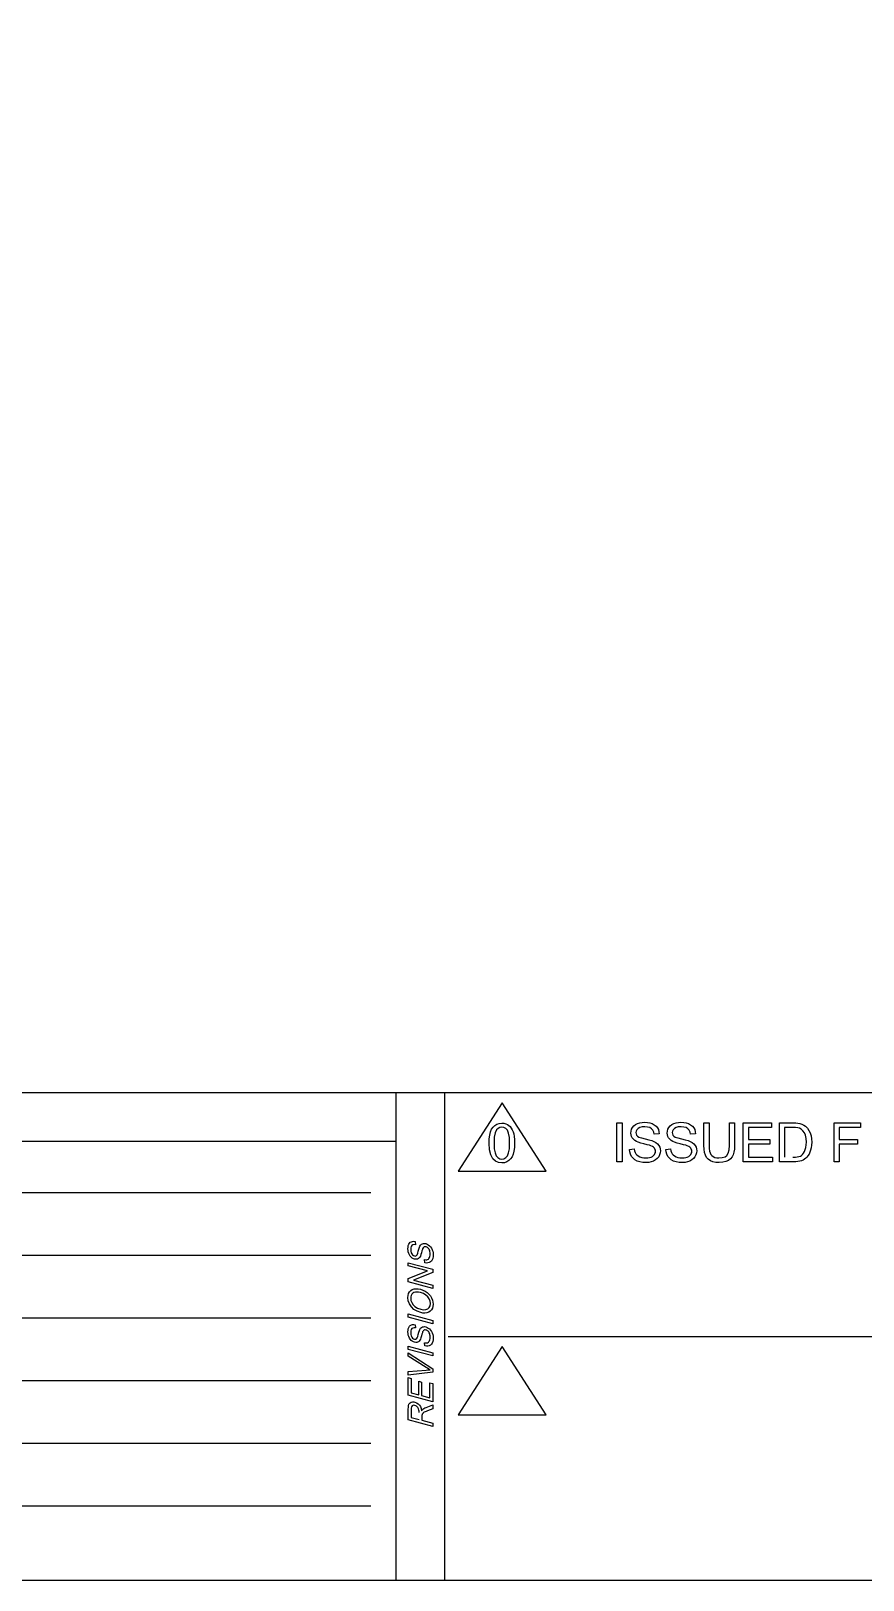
# Model space of a CAD drawing. Extents: x 0 to 17.2, y 0.1 to 11.3.
# Drawn here: x 6.449 to 8.573, y 0.225 to 4.178 of the extents above; entities that cross this region are included whole.
import ezdxf

# ---------------------------------------------------------------- set-up
doc = ezdxf.new("R2010")
doc.units = 0
doc.layers.add('BORDER', color=3, linetype='CONTINUOUS')
doc.layers.add('BORDERTEXT', color=7, linetype='CONTINUOUS')

msp = doc.modelspace()

# ---------------------------------------------------------------- linework, layer by layer
at = {"layer": 'BORDER'}
for points in [[(0.1692, 0.2247), (17.0808, 0.2247), (17.0808, 11.1675), (0.1692, 11.1675), (0.1692, 0.2247)], [(17.0808, 1.4682), (0.1692, 1.4682)], [(7.3815, 0.2247), (7.3815, 1.4682)], [(7.5059, 0.2247), (7.5059, 1.4682)], [(7.3815, 1.3438), (0.1692, 1.3438)], [(5.3245, 1.2134), (7.3168, 1.2134)], [(5.3219, 1.0533), (7.3168, 1.0533)], [(5.0303, 0.8934), (7.3168, 0.8934)], [(7.5145, 0.8464), (10.2415, 0.8464)], [(4.877, 0.7335), (7.3168, 0.7335)], [(4.7175, 0.5738), (7.3168, 0.5738)], [(4.8415, 0.414), (7.3168, 0.414)]]:
    msp.add_lwpolyline(points, dxfattribs=at)
at = {"layer": 'BORDERTEXT'}
for points in [[(7.6518, 1.4423), (7.5395, 1.2677), (7.764, 1.2677), (7.6518, 1.4423)], [(7.6189, 1.3397), (7.6193, 1.3507), (7.6205, 1.3602), (7.6225, 1.3681), (7.6253, 1.3748), (7.6289, 1.3803), (7.6333, 1.3847), (7.6385, 1.388), (7.6445, 1.3899), (7.6513, 1.3906), (7.6564, 1.3902), (7.6611, 1.3891), (7.6654, 1.3873), (7.6692, 1.3849), (7.6725, 1.3818), (7.6753, 1.378), (7.6778, 1.3737), (7.6798, 1.3688), (7.6815, 1.3633), (7.6828, 1.3568), (7.6835, 1.3489), (7.6838, 1.3397), (7.6834, 1.3288), (7.6822, 1.3194), (7.6802, 1.3115), (7.6774, 1.3048), (7.6738, 1.2993), (7.6694, 1.2949), (7.6642, 1.2916), (7.6582, 1.2896), (7.6513, 1.289), (7.6424, 1.2901), (7.6349, 1.2936), (7.6287, 1.2993), (7.6233, 1.3093), (7.62, 1.3228), (7.6189, 1.3397)], [(7.945, 1.2917), (7.945, 1.3911), (7.9582, 1.3911), (7.9582, 1.2917), (7.945, 1.2917)], [(7.9769, 1.3236), (7.9894, 1.3247), (7.9894, 1.3247), (7.9902, 1.32), (7.9916, 1.316), (7.9935, 1.3125), (7.9935, 1.3125), (7.996, 1.3095), (7.9993, 1.3069), (8.0035, 1.3047), (8.0035, 1.3047), (8.0082, 1.3031), (8.0133, 1.3021), (8.0187, 1.3018), (8.0187, 1.3018), (8.0236, 1.302), (8.028, 1.3028), (8.032, 1.304), (8.032, 1.304), (8.0356, 1.3057), (8.0384, 1.3077), (8.0406, 1.3102), (8.0406, 1.3102), (8.0422, 1.3128), (8.0431, 1.3157), (8.0434, 1.3187), (8.0434, 1.3187), (8.0431, 1.3217), (8.0422, 1.3244), (8.0407, 1.3269), (8.0407, 1.3269), (8.0385, 1.3291), (8.0355, 1.331), (8.0318, 1.3327), (8.0318, 1.3327), (8.028, 1.334), (8.0221, 1.3356), (8.0141, 1.3376), (8.0141, 1.3376), (8.0058, 1.3397), (7.9994, 1.3418), (7.9949, 1.3438), (7.9949, 1.3438), (7.9905, 1.3465), (7.987, 1.3496), (7.9842, 1.353), (7.9842, 1.353), (7.9823, 1.3569), (7.9811, 1.361), (7.9807, 1.3654), (7.9807, 1.3654), (7.9812, 1.3703), (7.9826, 1.375), (7.985, 1.3795), (7.985, 1.3795), (7.9883, 1.3835), (7.9925, 1.3868), (7.9975, 1.3894), (7.9975, 1.3894), (8.0032, 1.3913), (8.0093, 1.3925), (8.0158, 1.3928), (8.0158, 1.3928), (8.0228, 1.3924), (8.0293, 1.3913), (8.0353, 1.3893), (8.0353, 1.3893), (8.0405, 1.3865), (8.0448, 1.383), (8.0483, 1.3788), (8.0483, 1.3788), (8.0508, 1.374), (8.0524, 1.3688), (8.0531, 1.3631), (8.0405, 1.3622), (8.0405, 1.3622), (8.0393, 1.3679), (8.037, 1.3727), (8.0336, 1.3764), (8.0336, 1.3764), (8.0291, 1.3791), (8.0233, 1.3807), (8.0163, 1.3812), (8.0163, 1.3812), (8.0091, 1.3808), (8.0033, 1.3793), (7.9989, 1.3769), (7.9989, 1.3769), (7.9959, 1.3737), (7.994, 1.3702), (7.9934, 1.3663), (7.9934, 1.3663), (7.9939, 1.3629), (7.9951, 1.36), (7.9973, 1.3575), (7.9973, 1.3575), (8.0012, 1.3552), (8.0078, 1.3528), (8.0171, 1.3504), (8.0171, 1.3504), (8.0267, 1.3481), (8.0341, 1.346), (8.0392, 1.3441), (8.0392, 1.3441), (8.0444, 1.3411), (8.0487, 1.3378), (8.052, 1.3339), (8.052, 1.3339), (8.0543, 1.3296), (8.0557, 1.3249), (8.0561, 1.3198), (8.0561, 1.3198), (8.0556, 1.3146), (8.0541, 1.3096), (8.0516, 1.3048), (8.0516, 1.3048), (8.0481, 1.3005), (8.0438, 1.2968), (8.0385, 1.2939), (8.0385, 1.2939), (8.0326, 1.2917), (8.0262, 1.2904), (8.0193, 1.29), (8.0193, 1.29), (8.0108, 1.2904), (8.0033, 1.2917), (7.9967, 1.2939), (7.9967, 1.2939), (7.9911, 1.297), (7.9863, 1.3009), (7.9824, 1.3057), (7.9824, 1.3057), (7.9795, 1.3112), (7.9777, 1.3172), (7.9769, 1.3236)], [(8.0696, 1.3236), (8.082, 1.3247), (8.082, 1.3247), (8.0829, 1.32), (8.0843, 1.316), (8.0862, 1.3125), (8.0862, 1.3125), (8.0887, 1.3095), (8.092, 1.3069), (8.0962, 1.3047), (8.0962, 1.3047), (8.1009, 1.3031), (8.106, 1.3021), (8.1114, 1.3018), (8.1114, 1.3018), (8.1163, 1.302), (8.1207, 1.3028), (8.1247, 1.304), (8.1247, 1.304), (8.1283, 1.3057), (8.1311, 1.3077), (8.1333, 1.3102), (8.1333, 1.3102), (8.1349, 1.3128), (8.1358, 1.3157), (8.1361, 1.3187), (8.1361, 1.3187), (8.1358, 1.3217), (8.1349, 1.3244), (8.1334, 1.3269), (8.1334, 1.3269), (8.1312, 1.3291), (8.1282, 1.331), (8.1245, 1.3327), (8.1245, 1.3327), (8.1207, 1.334), (8.1148, 1.3356), (8.1068, 1.3376), (8.1068, 1.3376), (8.0985, 1.3397), (8.0921, 1.3418), (8.0875, 1.3438), (8.0875, 1.3438), (8.0832, 1.3465), (8.0797, 1.3496), (8.0769, 1.353), (8.0769, 1.353), (8.075, 1.3569), (8.0738, 1.361), (8.0734, 1.3654), (8.0734, 1.3654), (8.0739, 1.3703), (8.0753, 1.375), (8.0777, 1.3795), (8.0777, 1.3795), (8.081, 1.3835), (8.0852, 1.3868), (8.0902, 1.3894), (8.0902, 1.3894), (8.0959, 1.3913), (8.102, 1.3925), (8.1084, 1.3928), (8.1084, 1.3928), (8.1155, 1.3924), (8.122, 1.3913), (8.128, 1.3893), (8.128, 1.3893), (8.1332, 1.3865), (8.1375, 1.383), (8.141, 1.3788), (8.141, 1.3788), (8.1435, 1.374), (8.1451, 1.3688), (8.1458, 1.3631), (8.1332, 1.3622), (8.1332, 1.3622), (8.132, 1.3679), (8.1297, 1.3727), (8.1263, 1.3764), (8.1263, 1.3764), (8.1218, 1.3791), (8.116, 1.3807), (8.109, 1.3812), (8.109, 1.3812), (8.1017, 1.3808), (8.0959, 1.3793), (8.0916, 1.3769), (8.0916, 1.3769), (8.0885, 1.3737), (8.0867, 1.3702), (8.0861, 1.3663), (8.0861, 1.3663), (8.0866, 1.3629), (8.0878, 1.36), (8.09, 1.3575), (8.09, 1.3575), (8.0939, 1.3552), (8.1005, 1.3528), (8.1098, 1.3504), (8.1098, 1.3504), (8.1194, 1.3481), (8.1268, 1.346), (8.1319, 1.3441), (8.1319, 1.3441), (8.1371, 1.3411), (8.1414, 1.3378), (8.1447, 1.3339), (8.1447, 1.3339), (8.147, 1.3296), (8.1484, 1.3249), (8.1488, 1.3198), (8.1488, 1.3198), (8.1483, 1.3146), (8.1468, 1.3096), (8.1443, 1.3048), (8.1443, 1.3048), (8.1408, 1.3005), (8.1364, 1.2968), (8.1312, 1.2939), (8.1312, 1.2939), (8.1253, 1.2917), (8.1189, 1.2904), (8.112, 1.29), (8.112, 1.29), (8.1035, 1.2904), (8.096, 1.2917), (8.0894, 1.2939), (8.0894, 1.2939), (8.0838, 1.297), (8.079, 1.3009), (8.0751, 1.3057), (8.0751, 1.3057), (8.0722, 1.3112), (8.0704, 1.3172), (8.0696, 1.3236)], [(8.2321, 1.3911), (8.2452, 1.3911), (8.2452, 1.3337), (8.2452, 1.3337), (8.2449, 1.3244), (8.2437, 1.3164), (8.2419, 1.3099), (8.2419, 1.3099), (8.239, 1.3043), (8.2349, 1.2996), (8.2296, 1.2955), (8.2296, 1.2955), (8.2231, 1.2924), (8.2153, 1.2906), (8.2064, 1.29), (8.2064, 1.29), (8.1976, 1.2905), (8.19, 1.2921), (8.1835, 1.2948), (8.1835, 1.2948), (8.1781, 1.2985), (8.1739, 1.3031), (8.1708, 1.3087), (8.1708, 1.3087), (8.1687, 1.3156), (8.1674, 1.3239), (8.167, 1.3337), (8.167, 1.3911), (8.1802, 1.3911), (8.1802, 1.3337), (8.1802, 1.3337), (8.1804, 1.3259), (8.1812, 1.3195), (8.1826, 1.3146), (8.1826, 1.3146), (8.1846, 1.3109), (8.1873, 1.3077), (8.1909, 1.3052), (8.1909, 1.3052), (8.1951, 1.3033), (8.1998, 1.3022), (8.2052, 1.3018), (8.2052, 1.3018), (8.214, 1.3026), (8.2209, 1.3048), (8.2259, 1.3084), (8.2259, 1.3084), (8.2293, 1.3142), (8.2314, 1.3226), (8.2321, 1.3337), (8.2321, 1.3911)], [(8.2674, 1.2917), (8.2674, 1.3911), (8.3394, 1.3911), (8.3394, 1.3794), (8.2806, 1.3794), (8.2806, 1.3489), (8.3356, 1.3489), (8.3356, 1.3373), (8.2806, 1.3373), (8.2806, 1.3034), (8.3417, 1.3034), (8.3417, 1.2917), (8.2674, 1.2917)], [(8.3599, 1.2917), (8.3599, 1.3911), (8.3941, 1.3911), (8.3941, 1.3911), (8.4013, 1.391), (8.4072, 1.3905), (8.4118, 1.3897), (8.4118, 1.3897), (8.4173, 1.3881), (8.4221, 1.3857), (8.4264, 1.3826), (8.4264, 1.3826), (8.4312, 1.3778), (8.4352, 1.3721), (8.4382, 1.3656), (8.4382, 1.3656), (8.4404, 1.3584), (8.4417, 1.3505), (8.4421, 1.3419), (8.4421, 1.3419), (8.4418, 1.3347), (8.4409, 1.328), (8.4395, 1.3219), (8.4395, 1.3219), (8.4375, 1.3164), (8.4353, 1.3115), (8.4327, 1.3074), (8.4327, 1.3074), (8.4298, 1.3038), (8.4268, 1.3008), (8.4236, 1.2984), (8.4236, 1.2984), (8.4201, 1.2963), (8.4161, 1.2947), (8.4117, 1.2934), (8.4117, 1.2934), (8.4069, 1.2924), (8.4015, 1.2919), (8.3958, 1.2917), (8.3599, 1.2917)], [(8.4995, 1.2917), (8.4995, 1.3911), (8.5666, 1.3911), (8.5666, 1.3794), (8.5127, 1.3794), (8.5127, 1.3486), (8.5594, 1.3486), (8.5594, 1.3369), (8.5127, 1.3369), (8.5127, 1.2917), (8.4995, 1.2917)], [(7.6314, 1.3397), (7.6321, 1.3252), (7.634, 1.3144), (7.6372, 1.3071), (7.6413, 1.3026), (7.646, 1.2999), (7.6513, 1.299), (7.6566, 1.2999), (7.6613, 1.3026), (7.6655, 1.3072), (7.6687, 1.3144), (7.6706, 1.3253), (7.6712, 1.3397), (7.6706, 1.3543), (7.6687, 1.3652), (7.6655, 1.3724), (7.6613, 1.3769), (7.6566, 1.3796), (7.6512, 1.3805), (7.646, 1.3797), (7.6415, 1.3773), (7.6377, 1.3733), (7.6342, 1.3656), (7.6321, 1.3544), (7.6314, 1.3397)], [(8.3943, 1.3034), (8.3943, 1.3034), (8.4004, 1.3036), (8.4055, 1.3042), (8.4097, 1.3052), (8.4097, 1.3052), (8.4132, 1.3066), (8.4162, 1.3083), (8.4186, 1.3104), (8.4186, 1.3104), (8.4215, 1.3139), (8.4239, 1.3181), (8.4259, 1.323), (8.4259, 1.323), (8.4274, 1.3286), (8.4282, 1.335), (8.4285, 1.3422), (8.4285, 1.3422), (8.428, 1.3518), (8.4263, 1.3598), (8.4234, 1.3661), (8.4234, 1.3661), (8.4197, 1.3711), (8.4156, 1.3749), (8.411, 1.3774), (8.411, 1.3774), (8.4067, 1.3785), (8.401, 1.3792), (8.3939, 1.3794), (8.373, 1.3794), (8.373, 1.3034)], [(7.6518, 0.8205), (7.5395, 0.6459), (7.764, 0.6459), (7.6518, 0.8205)]]:
    msp.add_lwpolyline(points, dxfattribs=at)
at = {"layer": 'BORDERTEXT', "color": 7}
for points in [[(7.4548, 1.0342), (7.4541, 1.0422), (7.4541, 1.0422), (7.4571, 1.0419), (7.4596, 1.0421), (7.4618, 1.0427), (7.4618, 1.0427), (7.4637, 1.0438), (7.4653, 1.0454), (7.4666, 1.0477), (7.4666, 1.0477), (7.4676, 1.0503), (7.4683, 1.0533), (7.4685, 1.0567), (7.4685, 1.0567), (7.4683, 1.0598), (7.4678, 1.0627), (7.4671, 1.0654), (7.4671, 1.0654), (7.466, 1.0679), (7.4647, 1.07), (7.4632, 1.0718), (7.4632, 1.0718), (7.4616, 1.0732), (7.4598, 1.0743), (7.4579, 1.075), (7.4579, 1.075), (7.456, 1.0753), (7.4543, 1.0752), (7.4528, 1.0746), (7.4528, 1.0746), (7.4514, 1.0736), (7.4502, 1.0721), (7.4491, 1.07), (7.4491, 1.07), (7.4484, 1.0679), (7.4473, 1.0645), (7.4461, 1.0598), (7.4461, 1.0598), (7.4447, 1.055), (7.4435, 1.0513), (7.4422, 1.0488), (7.4422, 1.0488), (7.4405, 1.0465), (7.4386, 1.0448), (7.4364, 1.0437), (7.4364, 1.0437), (7.434, 1.0432), (7.4314, 1.0431), (7.4287, 1.0436), (7.4287, 1.0436), (7.4256, 1.0447), (7.4227, 1.0464), (7.4199, 1.0486), (7.4199, 1.0486), (7.4174, 1.0514), (7.4153, 1.0545), (7.4137, 1.0581), (7.4137, 1.0581), (7.4125, 1.062), (7.4118, 1.066), (7.4115, 1.0701), (7.4115, 1.0701), (7.4118, 1.0744), (7.4125, 1.0783), (7.4138, 1.0817), (7.4138, 1.0817), (7.4155, 1.0845), (7.4177, 1.0866), (7.4203, 1.0881), (7.4203, 1.0881), (7.4233, 1.0888), (7.4266, 1.089), (7.4301, 1.0885), (7.4307, 1.0804), (7.4307, 1.0804), (7.4271, 1.0806), (7.4241, 1.08), (7.4218, 1.0785), (7.4218, 1.0785), (7.4201, 1.0761), (7.4191, 1.0728), (7.4188, 1.0685), (7.4188, 1.0685), (7.4191, 1.0639), (7.42, 1.06), (7.4215, 1.0569), (7.4215, 1.0569), (7.4235, 1.0545), (7.4257, 1.0527), (7.4281, 1.0517), (7.4281, 1.0517), (7.4302, 1.0514), (7.4321, 1.0517), (7.4336, 1.0526), (7.4336, 1.0526), (7.4351, 1.0547), (7.4366, 1.0584), (7.4381, 1.0638), (7.4381, 1.0638), (7.4395, 1.0694), (7.4408, 1.0737), (7.442, 1.0765), (7.442, 1.0765), (7.4439, 1.0794), (7.446, 1.0815), (7.4484, 1.0829), (7.4484, 1.0829), (7.4511, 1.0836), (7.454, 1.0837), (7.4572, 1.0831), (7.4572, 1.0831), (7.4605, 1.0819), (7.4636, 1.0801), (7.4666, 1.0777), (7.4666, 1.0777), (7.4693, 1.0748), (7.4716, 1.0715), (7.4734, 1.0677), (7.4734, 1.0677), (7.4748, 1.0637), (7.4756, 1.0595), (7.4758, 1.0551), (7.4758, 1.0551), (7.4756, 1.0499), (7.4748, 1.0454), (7.4734, 1.0416), (7.4734, 1.0416), (7.4715, 1.0386), (7.469, 1.0363), (7.466, 1.0347), (7.466, 1.0347), (7.4625, 1.0338), (7.4588, 1.0336), (7.4548, 1.0342)], [(7.4748, 0.9689), (7.4126, 0.9855), (7.4126, 0.994), (7.4614, 1.0135), (7.4126, 1.0266), (7.4126, 1.0345), (7.4748, 1.0179), (7.4748, 1.0094), (7.4259, 0.9899), (7.4748, 0.9768), (7.4748, 0.9689)], [(7.4445, 0.907), (7.4445, 0.907), (7.4349, 0.9105), (7.4268, 0.9154), (7.4203, 0.9218), (7.4203, 0.9218), (7.4154, 0.9292), (7.4125, 0.9371), (7.4115, 0.9456), (7.4115, 0.9456), (7.412, 0.9511), (7.4133, 0.9559), (7.4156, 0.96), (7.4156, 0.96), (7.4187, 0.9635), (7.4225, 0.9659), (7.4271, 0.9675), (7.4271, 0.9675), (7.4322, 0.9681), (7.4378, 0.9679), (7.4438, 0.9667), (7.4438, 0.9667), (7.4499, 0.9646), (7.4555, 0.9618), (7.4607, 0.9583), (7.4607, 0.9583), (7.4653, 0.9542), (7.469, 0.9496), (7.472, 0.9445), (7.472, 0.9445), (7.4741, 0.9391), (7.4754, 0.9337), (7.4758, 0.9283), (7.4758, 0.9283), (7.4754, 0.9228), (7.474, 0.918), (7.4716, 0.9138), (7.4716, 0.9138), (7.4684, 0.9104), (7.4646, 0.9079), (7.46, 0.9064), (7.46, 0.9064), (7.455, 0.9058), (7.4499, 0.906), (7.4445, 0.907)], [(7.4446, 0.9155), (7.4516, 0.9143), (7.4575, 0.9147), (7.4623, 0.9168), (7.4623, 0.9168), (7.4659, 0.9202), (7.4681, 0.9246), (7.4688, 0.9302), (7.4688, 0.9302), (7.4681, 0.9362), (7.4659, 0.9419), (7.4623, 0.9472), (7.4623, 0.9472), (7.4573, 0.9519), (7.4511, 0.9555), (7.4437, 0.9582), (7.4437, 0.9582), (7.4389, 0.9592), (7.4345, 0.9595), (7.4305, 0.9592), (7.4305, 0.9592), (7.427, 0.9581), (7.4241, 0.9564), (7.4217, 0.954), (7.4217, 0.954), (7.42, 0.9511), (7.4189, 0.9476), (7.4186, 0.9438), (7.4186, 0.9438), (7.4193, 0.938), (7.4213, 0.9325), (7.4246, 0.9271), (7.4246, 0.9271), (7.4295, 0.9223), (7.4362, 0.9184), (7.4446, 0.9155)], [(7.4548, 0.8219), (7.4541, 0.8298), (7.4541, 0.8298), (7.4571, 0.8296), (7.4596, 0.8297), (7.4618, 0.8303), (7.4618, 0.8303), (7.4637, 0.8314), (7.4653, 0.8331), (7.4666, 0.8353), (7.4666, 0.8353), (7.4676, 0.838), (7.4683, 0.841), (7.4685, 0.8443), (7.4685, 0.8443), (7.4683, 0.8474), (7.4678, 0.8503), (7.4671, 0.853), (7.4671, 0.853), (7.466, 0.8555), (7.4647, 0.8576), (7.4632, 0.8594), (7.4632, 0.8594), (7.4616, 0.8609), (7.4598, 0.8619), (7.4579, 0.8626), (7.4579, 0.8626), (7.456, 0.8629), (7.4543, 0.8628), (7.4528, 0.8623), (7.4528, 0.8623), (7.4514, 0.8613), (7.4502, 0.8597), (7.4491, 0.8577), (7.4491, 0.8577), (7.4484, 0.8555), (7.4473, 0.8521), (7.4461, 0.8474), (7.4461, 0.8474), (7.4447, 0.8426), (7.4435, 0.839), (7.4422, 0.8365), (7.4422, 0.8365), (7.4405, 0.8342), (7.4386, 0.8325), (7.4364, 0.8314), (7.4364, 0.8314), (7.434, 0.8308), (7.4314, 0.8308), (7.4287, 0.8313), (7.4287, 0.8313), (7.4256, 0.8324), (7.4227, 0.8341), (7.4199, 0.8363), (7.4199, 0.8363), (7.4174, 0.839), (7.4153, 0.8422), (7.4137, 0.8458), (7.4137, 0.8458), (7.4125, 0.8496), (7.4118, 0.8536), (7.4115, 0.8577), (7.4115, 0.8577), (7.4118, 0.8621), (7.4125, 0.866), (7.4138, 0.8693), (7.4138, 0.8693), (7.4155, 0.8721), (7.4177, 0.8742), (7.4203, 0.8757), (7.4203, 0.8757), (7.4233, 0.8765), (7.4266, 0.8766), (7.4301, 0.8761), (7.4307, 0.8681), (7.4307, 0.8681), (7.4271, 0.8683), (7.4241, 0.8676), (7.4218, 0.8662), (7.4218, 0.8662), (7.4201, 0.8638), (7.4191, 0.8604), (7.4188, 0.8561), (7.4188, 0.8561), (7.4191, 0.8515), (7.42, 0.8477), (7.4215, 0.8445), (7.4215, 0.8445), (7.4235, 0.8421), (7.4257, 0.8404), (7.4281, 0.8393), (7.4281, 0.8393), (7.4302, 0.839), (7.4321, 0.8394), (7.4336, 0.8403), (7.4336, 0.8403), (7.4351, 0.8423), (7.4366, 0.8461), (7.4381, 0.8515), (7.4381, 0.8515), (7.4395, 0.8571), (7.4408, 0.8613), (7.442, 0.8642), (7.442, 0.8642), (7.4439, 0.867), (7.446, 0.8691), (7.4484, 0.8705), (7.4484, 0.8705), (7.4511, 0.8712), (7.454, 0.8713), (7.4572, 0.8707), (7.4572, 0.8707), (7.4605, 0.8695), (7.4636, 0.8678), (7.4666, 0.8654), (7.4666, 0.8654), (7.4693, 0.8625), (7.4716, 0.8592), (7.4734, 0.8554), (7.4734, 0.8554), (7.4748, 0.8513), (7.4756, 0.8471), (7.4758, 0.8428), (7.4758, 0.8428), (7.4756, 0.8375), (7.4748, 0.833), (7.4734, 0.8293), (7.4734, 0.8293), (7.4715, 0.8263), (7.469, 0.8239), (7.466, 0.8223), (7.466, 0.8223), (7.4625, 0.8214), (7.4588, 0.8213), (7.4548, 0.8219)], [(7.4748, 0.8787), (7.4126, 0.8953), (7.4126, 0.9036), (7.4748, 0.8869), (7.4748, 0.8787)], [(7.4748, 0.7966), (7.4126, 0.8133), (7.4126, 0.8215), (7.4748, 0.8048), (7.4748, 0.7966)], [(7.4748, 0.755), (7.4126, 0.7476), (7.4126, 0.7565), (7.4578, 0.7606), (7.4578, 0.7606), (7.4613, 0.7608), (7.4647, 0.761), (7.468, 0.7611), (7.468, 0.7611), (7.4646, 0.763), (7.4612, 0.7651), (7.4578, 0.7672), (7.4126, 0.7961), (7.4126, 0.8045), (7.4748, 0.7635), (7.4748, 0.755)], [(7.4748, 0.6795), (7.4126, 0.6962), (7.4126, 0.7411), (7.4199, 0.7392), (7.4199, 0.7024), (7.439, 0.6973), (7.439, 0.7317), (7.4463, 0.7298), (7.4463, 0.6954), (7.4674, 0.6897), (7.4674, 0.7279), (7.4748, 0.7259), (7.4748, 0.6795)], [(7.4748, 0.6167), (7.4126, 0.6334), (7.4126, 0.661), (7.4126, 0.661), (7.4128, 0.666), (7.4134, 0.6701), (7.4143, 0.6731), (7.4143, 0.6731), (7.4157, 0.6755), (7.4177, 0.6772), (7.4202, 0.6785), (7.4202, 0.6785), (7.4231, 0.6791), (7.4263, 0.6792), (7.4296, 0.6786), (7.4296, 0.6786), (7.4338, 0.677), (7.4375, 0.6745), (7.4407, 0.6713), (7.4407, 0.6713), (7.4434, 0.6672), (7.4453, 0.6623), (7.4465, 0.6565), (7.4465, 0.6565), (7.4475, 0.6582), (7.4486, 0.6596), (7.4496, 0.6606), (7.4496, 0.6606), (7.452, 0.6624), (7.4547, 0.6639), (7.4579, 0.6652), (7.4748, 0.6715), (7.4748, 0.6612), (7.4618, 0.6564), (7.4618, 0.6564), (7.4584, 0.6551), (7.4556, 0.6539), (7.4533, 0.6528), (7.4533, 0.6528), (7.4515, 0.6518), (7.4501, 0.6507), (7.4491, 0.6497), (7.4491, 0.6497), (7.4484, 0.6487), (7.4479, 0.6476), (7.4475, 0.6464), (7.4475, 0.6464), (7.4473, 0.6453), (7.4472, 0.6438), (7.4472, 0.6419), (7.4472, 0.6324), (7.4748, 0.625), (7.4748, 0.6167)], [(7.44, 0.652), (7.44, 0.652), (7.4399, 0.6555), (7.4395, 0.6585), (7.4389, 0.6611), (7.4389, 0.6611), (7.4379, 0.6633), (7.4367, 0.6652), (7.4352, 0.6669), (7.4352, 0.6669), (7.4334, 0.6683), (7.4315, 0.6694), (7.4296, 0.6701), (7.4296, 0.6701), (7.4268, 0.6705), (7.4244, 0.67), (7.4223, 0.6688), (7.4223, 0.6688), (7.4207, 0.6667), (7.4198, 0.6636), (7.4195, 0.6595), (7.4195, 0.6398), (7.44, 0.6343)]]:
    msp.add_lwpolyline(points, dxfattribs=at)

doc.saveas('drawing.dxf')
